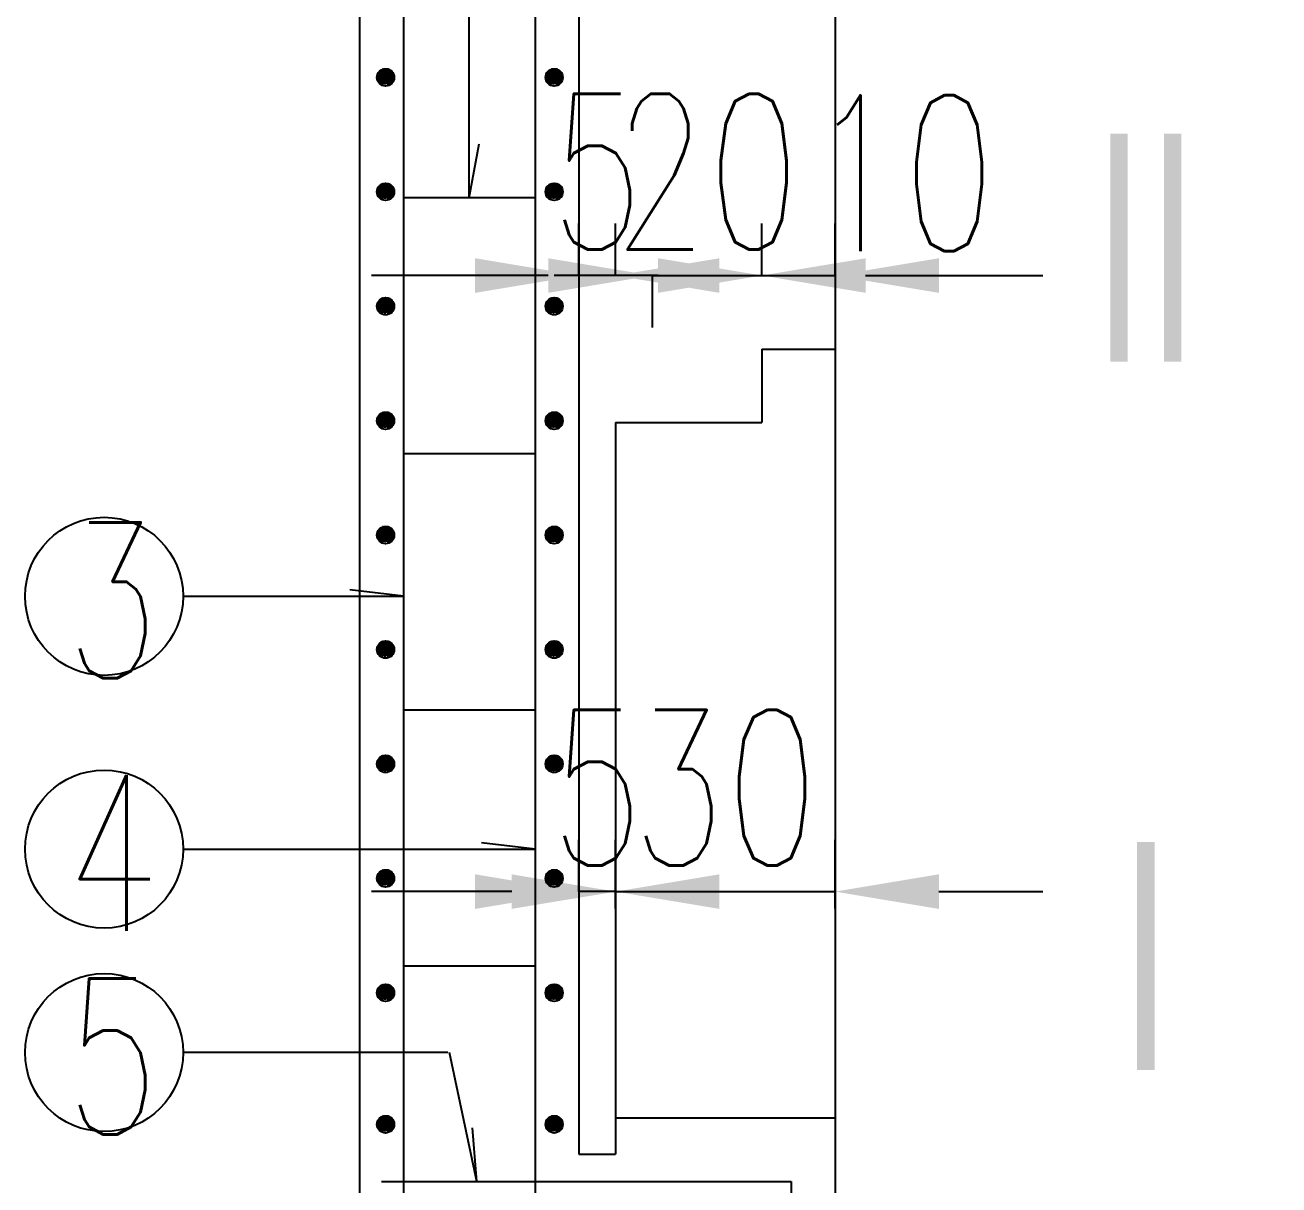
# Model space of a CAD drawing. Extents: x 5781 to 12795, y 1434 to 2653.
# Drawn here: x 8681.83 to 8705.99, y 2039.85 to 2062.18 of the extents above; entities that cross this region are included whole.
import ezdxf
from ezdxf.enums import TextEntityAlignment as Align

# ---------------------------------------------------------------- set-up
doc = ezdxf.new("R2010")
doc.units = 0
doc.header["$LTSCALE"] = 5
doc.header["$PDMODE"] = 32
doc.header["$PDSIZE"] = 0.3
doc.layers.get('0').update_dxf_attribs({"linetype": 'CONTINUOUS'})
doc.layers.get('Defpoints').update_dxf_attribs({"linetype": 'CONTINUOUS'})
for name, color, linetype in [('尺寸标注', 4, 'CONTINUOUS'), ('文字', 7, 'CONTINUOUS'), ('文字字符', 7, 'CONTINUOUS'), ('补充', 1, 'CONTINUOUS')]:
    doc.layers.add(name, color=color, linetype=linetype)
doc.styles.get("Standard").update_dxf_attribs({"font": 'simplex1.shx', "width": 0.7, "bigfont": 'hztxt.shx'})
doc.dimstyles.new('比例1：25', dxfattribs={"dimtxt": 3, "dimasz": 2, "dimexe": 1, "dimexo": 1, "dimgap": 0.5, "dimtad": 1, "dimlfac": 2.5, "dimzin": 13, "dimdsep": 46, "dimtxsty": 'Standard', "dimcen": -0.09, "dimclrd": 256, "dimclre": 256, "dimclrt": 7, "dimaunit": 1, "dimadec": 0, "dimazin": 0, "dimtfac": 0.0005, "dimtix": 1, "dimtmove": 2, "dimatfit": 3, "dimfxl": 0, "dimtolj": 1, "dimtzin": 13, "dimarcsym": 0})

# ---------------------------------------------------------------- blocks, each defined once
blk = doc.blocks.new('*D1138')
at = {"layer": 'Defpoints', "color": 0, "ltscale": 0.5}
for p in [(8692.501, 2045.494), (8692.501, 2045.494), (8693.205, 2045.494)]:
    blk.add_point(p, dxfattribs=at)
at = {"layer": '尺寸标注', "lineweight": -2, "ltscale": 0.5}
for p, q in [((8692.501, 2045.494), (8692.501, 2046.494)), ((8693.205, 2045.494), (8693.205, 2046.494)), ((8690.501, 2045.494), (8688.501, 2045.494)), ((8693.205, 2045.494), (8692.501, 2045.494)), ((8695.205, 2045.494), (8697.205, 2045.494))]:
    blk.add_line(p, q, dxfattribs=at)
at = {"layer": '尺寸标注', "ltscale": 0.5}
for points in [[(8690.501, 2045.827), (8690.501, 2045.161), (8692.501, 2045.494)], [(8695.205, 2045.827), (8695.205, 2045.161), (8693.205, 2045.494)]]:
    blk.add_solid(points, dxfattribs=at)
at = {"layer": '尺寸标注', "color": 7, "ltscale": 0.5, "insert": (8692.853, 2047.494), "char_height": 3, "attachment_point": 5}
blk.add_mtext('\\A1;5', dxfattribs=at)
blk = doc.blocks.new('*D1139')
at = {"layer": 'Defpoints', "color": 0, "ltscale": 0.5}
for p in [(8697.434, 2045.494), (8693.205, 2044.171), (8697.434, 2044.171)]:
    blk.add_point(p, dxfattribs=at)
at = {"layer": '尺寸标注', "lineweight": -2, "ltscale": 0.5}
for p, q in [((8693.205, 2045.171), (8693.205, 2046.494)), ((8697.434, 2045.171), (8697.434, 2046.494)), ((8691.205, 2045.494), (8689.205, 2045.494)), ((8693.205, 2045.494), (8697.434, 2045.494)), ((8699.434, 2045.494), (8701.434, 2045.494))]:
    blk.add_line(p, q, dxfattribs=at)
at = {"layer": '尺寸标注', "ltscale": 0.5}
for points in [[(8691.205, 2045.827), (8691.205, 2045.161), (8693.205, 2045.494)], [(8699.434, 2045.827), (8699.434, 2045.161), (8697.434, 2045.494)]]:
    blk.add_solid(points, dxfattribs=at)
at = {"layer": '尺寸标注', "color": 7, "ltscale": 0.5, "insert": (8695.32, 2047.494), "char_height": 3, "attachment_point": 5}
blk.add_mtext('\\A1;30', dxfattribs=at)
blk = doc.blocks.new('*D1142')
at = {"layer": 'Defpoints', "color": 0, "ltscale": 0.5}
for p in [(8696.024, 2057.358), (8697.434, 2057.358), (8697.434, 2057.358)]:
    blk.add_point(p, dxfattribs=at)
at = {"layer": '尺寸标注', "lineweight": -2, "ltscale": 0.5}
for p, q in [((8696.024, 2057.358), (8696.024, 2058.358)), ((8697.434, 2057.358), (8697.434, 2058.358)), ((8694.024, 2057.358), (8692.024, 2057.358)), ((8696.024, 2057.358), (8697.434, 2057.358)), ((8699.434, 2057.358), (8701.434, 2057.358))]:
    blk.add_line(p, q, dxfattribs=at)
at = {"layer": '尺寸标注', "ltscale": 0.5}
for points in [[(8694.024, 2057.691), (8694.024, 2057.025), (8696.024, 2057.358)], [(8699.434, 2057.691), (8699.434, 2057.025), (8697.434, 2057.358)]]:
    blk.add_solid(points, dxfattribs=at)
at = {"layer": '尺寸标注', "color": 7, "ltscale": 0.5, "insert": (8698.733, 2059.329), "char_height": 3, "attachment_point": 5}
blk.add_mtext('\\A1;10', dxfattribs=at)
blk = doc.blocks.new('*D1143')
at = {"layer": 'Defpoints', "color": 0, "ltscale": 0.5}
for p in [(8693.91, 2057.358), (8696.024, 2057.358), (8696.024, 2057.358)]:
    blk.add_point(p, dxfattribs=at)
at = {"layer": '尺寸标注', "lineweight": -2, "ltscale": 0.5}
for p, q in [((8696.024, 2057.358), (8696.024, 2058.358)), ((8691.91, 2057.358), (8689.91, 2057.358)), ((8693.91, 2057.358), (8693.91, 2056.358)), ((8693.91, 2057.358), (8696.024, 2057.358)), ((8698.024, 2057.358), (8700.024, 2057.358))]:
    blk.add_line(p, q, dxfattribs=at)
at = {"layer": '尺寸标注', "ltscale": 0.5}
for points in [[(8691.91, 2057.691), (8691.91, 2057.025), (8693.91, 2057.358)], [(8698.024, 2057.691), (8698.024, 2057.025), (8696.024, 2057.358)]]:
    blk.add_solid(points, dxfattribs=at)
at = {"layer": '尺寸标注', "color": 7, "ltscale": 0.5, "insert": (8694.967, 2059.358), "char_height": 3, "attachment_point": 5}
blk.add_mtext('\\A1;20', dxfattribs=at)
blk = doc.blocks.new('*D1124')
at = {"layer": 'Defpoints', "color": 0, "ltscale": 0.5}
for p in [(8692.501, 2057.358), (8692.501, 2057.358), (8693.205, 2057.358)]:
    blk.add_point(p, dxfattribs=at)
at = {"layer": '尺寸标注', "lineweight": -2, "ltscale": 0.5}
for p, q in [((8692.501, 2057.358), (8692.501, 2058.358)), ((8693.205, 2057.358), (8693.205, 2058.358)), ((8690.501, 2057.358), (8688.501, 2057.358)), ((8693.205, 2057.358), (8692.501, 2057.358)), ((8695.205, 2057.358), (8697.205, 2057.358))]:
    blk.add_line(p, q, dxfattribs=at)
at = {"layer": '尺寸标注', "ltscale": 0.5}
for points in [[(8690.501, 2057.691), (8690.501, 2057.025), (8692.501, 2057.358)], [(8695.205, 2057.691), (8695.205, 2057.025), (8693.205, 2057.358)]]:
    blk.add_solid(points, dxfattribs=at)
at = {"layer": '尺寸标注', "color": 7, "ltscale": 0.5, "insert": (8692.853, 2059.358), "char_height": 3, "attachment_point": 5}
blk.add_mtext('\\A1;5', dxfattribs=at)

msp = doc.modelspace()

# ---------------------------------------------------------------- hatches: boundary and pattern name
h = msp.add_hatch()
h.set_pattern_fill('EARTH', color=3, scale=0.112752, style=0)
h.set_pattern_definition([(180, (10196.23928, 2401.608104), (-0.02818791946, -0.02818791946), [0.0281879195, -0.0281879195]), (180, (10196.23928, 2401.597533), (-0.02818791946, -0.02818791946), [0.0281879195, -0.0281879195]), (180, (10196.23928, 2401.586963), (-0.02818791946, -0.02818791946), [0.0281879195, -0.0281879195]), (270, (10196.235756, 2401.58344), (0.02818791946, -0.02818791946), [0.0281879195, -0.0281879195]), (270, (10196.225185, 2401.58344), (0.02818791946, -0.02818791946), [0.0281879195, -0.0281879195]), (270, (10196.214615, 2401.58344), (0.02818791946, -0.02818791946), [0.0281879195, -0.0281879195])])
h.paths.add_polyline_path([(8688.6696, 2061.0439), (8688.7933, 2061.0439), (8688.7933, 2061.3394, 0.4474167), (8688.6078, 2061.1736, 0.2262272)])
h.paths.add_polyline_path([(8688.7933, 2061.0439), (8688.8797, 2061.0439, 0.2262272), (8688.9415, 2061.1736, 0.3817721), (8688.7933, 2061.3394)])
h = msp.add_hatch()
h.set_pattern_fill('BRICK', color=3, scale=0.451007, style=0)
h.set_pattern_definition([(180, (14700.51373, 3423.26346), (0, -0.1127516779), []), (270, (14700.51373, 3423.26346), (0.225503356, -1e-17), [0.112751678, -0.112751678]), (270, (14700.40097, 3423.26346), (0.225503356, -1e-17), [-0.112751678, 0.112751678])])
h.paths.add_polyline_path([(8688.9415, 2061.1736, 1.0000006), (8688.6078, 2061.1736, 1.0000006)])
h = msp.add_hatch()
h.set_pattern_fill('EARTH', color=3, scale=0.112752, style=0)
h.set_pattern_definition([(180, (10199.487777, 2401.608104), (-0.02818791946, -0.02818791946), [0.0281879195, -0.0281879195]), (180, (10199.487777, 2401.597533), (-0.02818791946, -0.02818791946), [0.0281879195, -0.0281879195]), (180, (10199.487777, 2401.586963), (-0.02818791946, -0.02818791946), [0.0281879195, -0.0281879195]), (270, (10199.484253, 2401.58344), (0.02818791946, -0.02818791946), [0.0281879195, -0.0281879195]), (270, (10199.473683, 2401.58344), (0.02818791946, -0.02818791946), [0.0281879195, -0.0281879195]), (270, (10199.463112, 2401.58344), (0.02818791946, -0.02818791946), [0.0281879195, -0.0281879195])])
h.paths.add_polyline_path([(8691.9181, 2061.0439), (8692.0418, 2061.0439), (8692.0418, 2061.3394, 0.4474167), (8691.8563, 2061.1736, 0.2262272)])
h.paths.add_polyline_path([(8692.0418, 2061.0439), (8692.1282, 2061.0439, 0.2262272), (8692.19, 2061.1736, 0.3817721), (8692.0418, 2061.3394)])
h = msp.add_hatch()
h.set_pattern_fill('BRICK', color=3, scale=0.451007, style=0)
h.set_pattern_definition([(180, (14703.76222, 3423.26346), (0, -0.1127516779), []), (270, (14703.76222, 3423.26346), (0.225503356, -1e-17), [0.112751678, -0.112751678]), (270, (14703.64947, 3423.26346), (0.225503356, -1e-17), [-0.112751678, 0.112751678])])
h.paths.add_polyline_path([(8692.19, 2061.1736, 1.0000006), (8691.8563, 2061.1736, 1.0000006)])
h = msp.add_hatch()
h.set_pattern_fill('EARTH', color=3, scale=0.112752, style=0)
h.set_pattern_definition([(180, (10196.23928, 2399.404513), (-0.02818791946, -0.02818791946), [0.0281879195, -0.0281879195]), (180, (10196.23928, 2399.393943), (-0.02818791946, -0.02818791946), [0.0281879195, -0.0281879195]), (180, (10196.23928, 2399.383372), (-0.02818791946, -0.02818791946), [0.0281879195, -0.0281879195]), (270, (10196.235756, 2399.37985), (0.02818791946, -0.02818791946), [0.0281879195, -0.0281879195]), (270, (10196.225185, 2399.37985), (0.02818791946, -0.02818791946), [0.0281879195, -0.0281879195]), (270, (10196.214615, 2399.37985), (0.02818791946, -0.02818791946), [0.0281879195, -0.0281879195])])
h.paths.add_polyline_path([(8688.6696, 2058.8403), (8688.7933, 2058.8403), (8688.7933, 2059.1358, 0.4474167), (8688.6078, 2058.97, 0.2262272)])
h.paths.add_polyline_path([(8688.7933, 2058.8403), (8688.8797, 2058.8403, 0.2262272), (8688.9415, 2058.97, 0.3817721), (8688.7933, 2059.1358)])
h = msp.add_hatch()
h.set_pattern_fill('BRICK', color=3, scale=0.451007, style=0)
h.set_pattern_definition([(180, (14700.51373, 3421.05987), (0, -0.1127516779), []), (270, (14700.51373, 3421.05987), (0.225503356, -1e-17), [0.112751678, -0.112751678]), (270, (14700.40097, 3421.05987), (0.225503356, -1e-17), [-0.112751678, 0.112751678])])
h.paths.add_polyline_path([(8688.9415, 2058.97, 1.0000006), (8688.6078, 2058.97, 1.0000006)])
h = msp.add_hatch()
h.set_pattern_fill('EARTH', color=3, scale=0.112752, style=0)
h.set_pattern_definition([(180, (10199.487777, 2399.404513), (-0.02818791946, -0.02818791946), [0.0281879195, -0.0281879195]), (180, (10199.487777, 2399.393943), (-0.02818791946, -0.02818791946), [0.0281879195, -0.0281879195]), (180, (10199.487777, 2399.383372), (-0.02818791946, -0.02818791946), [0.0281879195, -0.0281879195]), (270, (10199.484253, 2399.37985), (0.02818791946, -0.02818791946), [0.0281879195, -0.0281879195]), (270, (10199.473683, 2399.37985), (0.02818791946, -0.02818791946), [0.0281879195, -0.0281879195]), (270, (10199.463112, 2399.37985), (0.02818791946, -0.02818791946), [0.0281879195, -0.0281879195])])
h.paths.add_polyline_path([(8691.9181, 2058.8403), (8692.0418, 2058.8403), (8692.0418, 2059.1358, 0.4474167), (8691.8563, 2058.97, 0.2262272)])
h.paths.add_polyline_path([(8692.0418, 2058.8403), (8692.1282, 2058.8403, 0.2262272), (8692.19, 2058.97, 0.3817721), (8692.0418, 2059.1358)])
h = msp.add_hatch()
h.set_pattern_fill('BRICK', color=3, scale=0.451007, style=0)
h.set_pattern_definition([(180, (14703.76222, 3421.05987), (0, -0.1127516779), []), (270, (14703.76222, 3421.05987), (0.225503356, -1e-17), [0.112751678, -0.112751678]), (270, (14703.64947, 3421.05987), (0.225503356, -1e-17), [-0.112751678, 0.112751678])])
h.paths.add_polyline_path([(8692.19, 2058.97, 1.0000006), (8691.8563, 2058.97, 1.0000006)])
h = msp.add_hatch()
h.set_pattern_fill('EARTH', color=3, scale=0.112752, style=0)
h.set_pattern_definition([(180, (10196.23928, 2397.200922), (-0.02818791946, -0.02818791946), [0.0281879195, -0.0281879195]), (180, (10196.23928, 2397.190352), (-0.02818791946, -0.02818791946), [0.0281879195, -0.0281879195]), (180, (10196.23928, 2397.179782), (-0.02818791946, -0.02818791946), [0.0281879195, -0.0281879195]), (270, (10196.235756, 2397.176258), (0.02818791946, -0.02818791946), [0.0281879195, -0.0281879195]), (270, (10196.225185, 2397.176258), (0.02818791946, -0.02818791946), [0.0281879195, -0.0281879195]), (270, (10196.214615, 2397.176258), (0.02818791946, -0.02818791946), [0.0281879195, -0.0281879195])])
h.paths.add_polyline_path([(8688.6696, 2056.6367), (8688.7933, 2056.6367), (8688.7933, 2056.9322, 0.4474167), (8688.6078, 2056.7664, 0.2262272)])
h.paths.add_polyline_path([(8688.7933, 2056.6367), (8688.8797, 2056.6367, 0.2262272), (8688.9415, 2056.7664, 0.3817721), (8688.7933, 2056.9322)])
h = msp.add_hatch()
h.set_pattern_fill('BRICK', color=3, scale=0.451007, style=0)
h.set_pattern_definition([(180, (14700.51373, 3418.85628), (0, -0.1127516779), []), (270, (14700.51373, 3418.85628), (0.225503356, -1e-17), [0.112751678, -0.112751678]), (270, (14700.40097, 3418.85628), (0.225503356, -1e-17), [-0.112751678, 0.112751678])])
h.paths.add_polyline_path([(8688.9415, 2056.7664, 1.0000006), (8688.6078, 2056.7664, 1.0000006)])
h = msp.add_hatch()
h.set_pattern_fill('EARTH', color=3, scale=0.112752, style=0)
h.set_pattern_definition([(180, (10199.487777, 2397.200922), (-0.02818791946, -0.02818791946), [0.0281879195, -0.0281879195]), (180, (10199.487777, 2397.190352), (-0.02818791946, -0.02818791946), [0.0281879195, -0.0281879195]), (180, (10199.487777, 2397.179782), (-0.02818791946, -0.02818791946), [0.0281879195, -0.0281879195]), (270, (10199.484253, 2397.176258), (0.02818791946, -0.02818791946), [0.0281879195, -0.0281879195]), (270, (10199.473683, 2397.176258), (0.02818791946, -0.02818791946), [0.0281879195, -0.0281879195]), (270, (10199.463112, 2397.176258), (0.02818791946, -0.02818791946), [0.0281879195, -0.0281879195])])
h.paths.add_polyline_path([(8691.9181, 2056.6367), (8692.0418, 2056.6367), (8692.0418, 2056.9322, 0.4474167), (8691.8563, 2056.7664, 0.2262272)])
h.paths.add_polyline_path([(8692.0418, 2056.6367), (8692.1282, 2056.6367, 0.2262272), (8692.19, 2056.7664, 0.3817721), (8692.0418, 2056.9322)])
h = msp.add_hatch()
h.set_pattern_fill('BRICK', color=3, scale=0.451007, style=0)
h.set_pattern_definition([(180, (14703.76222, 3418.85628), (0, -0.1127516779), []), (270, (14703.76222, 3418.85628), (0.225503356, -1e-17), [0.112751678, -0.112751678]), (270, (14703.64947, 3418.85628), (0.225503356, -1e-17), [-0.112751678, 0.112751678])])
h.paths.add_polyline_path([(8692.19, 2056.7664, 1.0000006), (8691.8563, 2056.7664, 1.0000006)])
h = msp.add_hatch()
h.set_pattern_fill('EARTH', color=3, scale=0.112752, style=0)
h.set_pattern_definition([(180, (10196.23928, 2394.997332), (-0.02818791946, -0.02818791946), [0.0281879195, -0.0281879195]), (180, (10196.23928, 2394.98676), (-0.02818791946, -0.02818791946), [0.0281879195, -0.0281879195]), (180, (10196.23928, 2394.97619), (-0.02818791946, -0.02818791946), [0.0281879195, -0.0281879195]), (270, (10196.235756, 2394.972667), (0.02818791946, -0.02818791946), [0.0281879195, -0.0281879195]), (270, (10196.225185, 2394.972667), (0.02818791946, -0.02818791946), [0.0281879195, -0.0281879195]), (270, (10196.214615, 2394.972667), (0.02818791946, -0.02818791946), [0.0281879195, -0.0281879195])])
h.paths.add_polyline_path([(8688.6696, 2054.4331), (8688.7933, 2054.4331), (8688.7933, 2054.7286, 0.4474167), (8688.6078, 2054.5628, 0.2262272)])
h.paths.add_polyline_path([(8688.7933, 2054.4331), (8688.8797, 2054.4331, 0.2262272), (8688.9415, 2054.5628, 0.3817721), (8688.7933, 2054.7286)])
h = msp.add_hatch()
h.set_pattern_fill('BRICK', color=3, scale=0.451007, style=0)
h.set_pattern_definition([(180, (14700.51373, 3416.65269), (0, -0.1127516779), []), (270, (14700.51373, 3416.65269), (0.225503356, -1e-17), [0.112751678, -0.112751678]), (270, (14700.40097, 3416.65269), (0.225503356, -1e-17), [-0.112751678, 0.112751678])])
h.paths.add_polyline_path([(8688.9415, 2054.5628, 1.0000006), (8688.6078, 2054.5628, 1.0000006)])
h = msp.add_hatch()
h.set_pattern_fill('EARTH', color=3, scale=0.112752, style=0)
h.set_pattern_definition([(180, (10199.487777, 2394.997332), (-0.02818791946, -0.02818791946), [0.0281879195, -0.0281879195]), (180, (10199.487777, 2394.98676), (-0.02818791946, -0.02818791946), [0.0281879195, -0.0281879195]), (180, (10199.487777, 2394.97619), (-0.02818791946, -0.02818791946), [0.0281879195, -0.0281879195]), (270, (10199.484253, 2394.972667), (0.02818791946, -0.02818791946), [0.0281879195, -0.0281879195]), (270, (10199.473683, 2394.972667), (0.02818791946, -0.02818791946), [0.0281879195, -0.0281879195]), (270, (10199.463112, 2394.972667), (0.02818791946, -0.02818791946), [0.0281879195, -0.0281879195])])
h.paths.add_polyline_path([(8691.9181, 2054.4331), (8692.0418, 2054.4331), (8692.0418, 2054.7286, 0.4474167), (8691.8563, 2054.5628, 0.2262272)])
h.paths.add_polyline_path([(8692.0418, 2054.4331), (8692.1282, 2054.4331, 0.2262272), (8692.19, 2054.5628, 0.3817721), (8692.0418, 2054.7286)])
h = msp.add_hatch()
h.set_pattern_fill('BRICK', color=3, scale=0.451007, style=0)
h.set_pattern_definition([(180, (14703.76222, 3416.65269), (0, -0.1127516779), []), (270, (14703.76222, 3416.65269), (0.225503356, -1e-17), [0.112751678, -0.112751678]), (270, (14703.64947, 3416.65269), (0.225503356, -1e-17), [-0.112751678, 0.112751678])])
h.paths.add_polyline_path([(8692.19, 2054.5628, 1.0000006), (8691.8563, 2054.5628, 1.0000006)])
h = msp.add_hatch()
h.set_pattern_fill('EARTH', color=3, scale=0.112752, style=0)
h.set_pattern_definition([(180, (10196.23928, 2392.79374), (-0.02818791946, -0.02818791946), [0.0281879195, -0.0281879195]), (180, (10196.23928, 2392.78317), (-0.02818791946, -0.02818791946), [0.0281879195, -0.0281879195]), (180, (10196.23928, 2392.7726), (-0.02818791946, -0.02818791946), [0.0281879195, -0.0281879195]), (270, (10196.235756, 2392.769077), (0.02818791946, -0.02818791946), [0.0281879195, -0.0281879195]), (270, (10196.225185, 2392.769077), (0.02818791946, -0.02818791946), [0.0281879195, -0.0281879195]), (270, (10196.214615, 2392.769077), (0.02818791946, -0.02818791946), [0.0281879195, -0.0281879195])])
h.paths.add_polyline_path([(8688.6696, 2052.2296), (8688.7933, 2052.2296), (8688.7933, 2052.525, 0.4474167), (8688.6078, 2052.3592, 0.2262272)])
h.paths.add_polyline_path([(8688.7933, 2052.2296), (8688.8797, 2052.2296, 0.2262272), (8688.9415, 2052.3592, 0.3817721), (8688.7933, 2052.525)])
h = msp.add_hatch()
h.set_pattern_fill('BRICK', color=3, scale=0.451007, style=0)
h.set_pattern_definition([(180, (14700.51373, 3414.4491), (0, -0.1127516779), []), (270, (14700.51373, 3414.4491), (0.225503356, -1e-17), [0.112751678, -0.112751678]), (270, (14700.40097, 3414.4491), (0.225503356, -1e-17), [-0.112751678, 0.112751678])])
h.paths.add_polyline_path([(8688.9415, 2052.3592, 1.0000006), (8688.6078, 2052.3592, 1.0000006)])
h = msp.add_hatch()
h.set_pattern_fill('EARTH', color=3, scale=0.112752, style=0)
h.set_pattern_definition([(180, (10199.487777, 2392.79374), (-0.02818791946, -0.02818791946), [0.0281879195, -0.0281879195]), (180, (10199.487777, 2392.78317), (-0.02818791946, -0.02818791946), [0.0281879195, -0.0281879195]), (180, (10199.487777, 2392.7726), (-0.02818791946, -0.02818791946), [0.0281879195, -0.0281879195]), (270, (10199.484253, 2392.769077), (0.02818791946, -0.02818791946), [0.0281879195, -0.0281879195]), (270, (10199.473683, 2392.769077), (0.02818791946, -0.02818791946), [0.0281879195, -0.0281879195]), (270, (10199.463112, 2392.769077), (0.02818791946, -0.02818791946), [0.0281879195, -0.0281879195])])
h.paths.add_polyline_path([(8691.9181, 2052.2296), (8692.0418, 2052.2296), (8692.0418, 2052.525, 0.4474167), (8691.8563, 2052.3592, 0.2262272)])
h.paths.add_polyline_path([(8692.0418, 2052.2296), (8692.1282, 2052.2296, 0.2262272), (8692.19, 2052.3592, 0.3817721), (8692.0418, 2052.525)])
h = msp.add_hatch()
h.set_pattern_fill('BRICK', color=3, scale=0.451007, style=0)
h.set_pattern_definition([(180, (14703.76222, 3414.4491), (0, -0.1127516779), []), (270, (14703.76222, 3414.4491), (0.225503356, -1e-17), [0.112751678, -0.112751678]), (270, (14703.64947, 3414.4491), (0.225503356, -1e-17), [-0.112751678, 0.112751678])])
h.paths.add_polyline_path([(8692.19, 2052.3592, 1.0000006), (8691.8563, 2052.3592, 1.0000006)])
h = msp.add_hatch()
h.set_pattern_fill('EARTH', color=3, scale=0.112752, style=0)
h.set_pattern_definition([(180, (10196.23928, 2390.59015), (-0.02818791946, -0.02818791946), [0.0281879195, -0.0281879195]), (180, (10196.23928, 2390.57958), (-0.02818791946, -0.02818791946), [0.0281879195, -0.0281879195]), (180, (10196.23928, 2390.56901), (-0.02818791946, -0.02818791946), [0.0281879195, -0.0281879195]), (270, (10196.235756, 2390.565486), (0.02818791946, -0.02818791946), [0.0281879195, -0.0281879195]), (270, (10196.225185, 2390.565486), (0.02818791946, -0.02818791946), [0.0281879195, -0.0281879195]), (270, (10196.214615, 2390.565486), (0.02818791946, -0.02818791946), [0.0281879195, -0.0281879195])])
h.paths.add_polyline_path([(8688.6696, 2050.026), (8688.7933, 2050.026), (8688.7933, 2050.3215, 0.4474167), (8688.6078, 2050.1556, 0.2262272)])
h.paths.add_polyline_path([(8688.7933, 2050.026), (8688.8797, 2050.026, 0.2262272), (8688.9415, 2050.1556, 0.3817721), (8688.7933, 2050.3215)])
h = msp.add_hatch()
h.set_pattern_fill('BRICK', color=3, scale=0.451007, style=0)
h.set_pattern_definition([(180, (14700.51373, 3412.24551), (0, -0.1127516779), []), (270, (14700.51373, 3412.2455), (0.225503356, -1e-17), [0.112751678, -0.112751678]), (270, (14700.40097, 3412.2455), (0.225503356, -1e-17), [-0.112751678, 0.112751678])])
h.paths.add_polyline_path([(8688.9415, 2050.1556, 1.0000006), (8688.6078, 2050.1556, 1.0000006)])
h = msp.add_hatch()
h.set_pattern_fill('EARTH', color=3, scale=0.112752, style=0)
h.set_pattern_definition([(180, (10199.487777, 2390.59015), (-0.02818791946, -0.02818791946), [0.0281879195, -0.0281879195]), (180, (10199.487777, 2390.57958), (-0.02818791946, -0.02818791946), [0.0281879195, -0.0281879195]), (180, (10199.487777, 2390.56901), (-0.02818791946, -0.02818791946), [0.0281879195, -0.0281879195]), (270, (10199.484253, 2390.565486), (0.02818791946, -0.02818791946), [0.0281879195, -0.0281879195]), (270, (10199.473683, 2390.565486), (0.02818791946, -0.02818791946), [0.0281879195, -0.0281879195]), (270, (10199.463112, 2390.565486), (0.02818791946, -0.02818791946), [0.0281879195, -0.0281879195])])
h.paths.add_polyline_path([(8691.9181, 2050.026), (8692.0418, 2050.026), (8692.0418, 2050.3215, 0.4474167), (8691.8563, 2050.1556, 0.2262272)])
h.paths.add_polyline_path([(8692.0418, 2050.026), (8692.1282, 2050.026, 0.2262272), (8692.19, 2050.1556, 0.3817721), (8692.0418, 2050.3215)])
h = msp.add_hatch()
h.set_pattern_fill('BRICK', color=3, scale=0.451007, style=0)
h.set_pattern_definition([(180, (14703.76222, 3412.24551), (0, -0.1127516779), []), (270, (14703.76222, 3412.2455), (0.225503356, -1e-17), [0.112751678, -0.112751678]), (270, (14703.64947, 3412.2455), (0.225503356, -1e-17), [-0.112751678, 0.112751678])])
h.paths.add_polyline_path([(8692.19, 2050.1556, 1.0000006), (8691.8563, 2050.1556, 1.0000006)])
h = msp.add_hatch()
h.set_pattern_fill('EARTH', color=3, scale=0.112752, style=0)
h.set_pattern_definition([(180, (10196.23928, 2388.38656), (-0.02818791946, -0.02818791946), [0.0281879195, -0.0281879195]), (180, (10196.23928, 2388.37599), (-0.02818791946, -0.02818791946), [0.0281879195, -0.0281879195]), (180, (10196.23928, 2388.36542), (-0.02818791946, -0.02818791946), [0.0281879195, -0.0281879195]), (270, (10196.235756, 2388.361896), (0.02818791946, -0.02818791946), [0.0281879195, -0.0281879195]), (270, (10196.225185, 2388.361896), (0.02818791946, -0.02818791946), [0.0281879195, -0.0281879195]), (270, (10196.214615, 2388.361896), (0.02818791946, -0.02818791946), [0.0281879195, -0.0281879195])])
h.paths.add_polyline_path([(8688.6696, 2047.8224), (8688.7933, 2047.8224), (8688.7933, 2048.1179, 0.4474167), (8688.6078, 2047.952, 0.2262272)])
h.paths.add_polyline_path([(8688.7933, 2047.8224), (8688.8797, 2047.8224, 0.2262272), (8688.9415, 2047.952, 0.3817721), (8688.7933, 2048.1179)])
h = msp.add_hatch()
h.set_pattern_fill('BRICK', color=3, scale=0.451007, style=0)
h.set_pattern_definition([(180, (14700.51373, 3410.04192), (0, -0.1127516779), []), (270, (14700.51373, 3410.04192), (0.225503356, -1e-17), [0.112751678, -0.112751678]), (270, (14700.40097, 3410.04192), (0.225503356, -1e-17), [-0.112751678, 0.112751678])])
h.paths.add_polyline_path([(8688.9415, 2047.952, 1.0000006), (8688.6078, 2047.952, 1.0000006)])
h = msp.add_hatch()
h.set_pattern_fill('EARTH', color=3, scale=0.112752, style=0)
h.set_pattern_definition([(180, (10199.487777, 2388.38656), (-0.02818791946, -0.02818791946), [0.0281879195, -0.0281879195]), (180, (10199.487777, 2388.37599), (-0.02818791946, -0.02818791946), [0.0281879195, -0.0281879195]), (180, (10199.487777, 2388.36542), (-0.02818791946, -0.02818791946), [0.0281879195, -0.0281879195]), (270, (10199.484253, 2388.361896), (0.02818791946, -0.02818791946), [0.0281879195, -0.0281879195]), (270, (10199.473683, 2388.361896), (0.02818791946, -0.02818791946), [0.0281879195, -0.0281879195]), (270, (10199.463112, 2388.361896), (0.02818791946, -0.02818791946), [0.0281879195, -0.0281879195])])
h.paths.add_polyline_path([(8691.9181, 2047.8224), (8692.0418, 2047.8224), (8692.0418, 2048.1179, 0.4474167), (8691.8563, 2047.952, 0.2262272)])
h.paths.add_polyline_path([(8692.0418, 2047.8224), (8692.1282, 2047.8224, 0.2262272), (8692.19, 2047.952, 0.3817721), (8692.0418, 2048.1179)])
h = msp.add_hatch()
h.set_pattern_fill('BRICK', color=3, scale=0.451007, style=0)
h.set_pattern_definition([(180, (14703.76222, 3410.04192), (0, -0.1127516779), []), (270, (14703.76222, 3410.04192), (0.225503356, -1e-17), [0.112751678, -0.112751678]), (270, (14703.64947, 3410.04192), (0.225503356, -1e-17), [-0.112751678, 0.112751678])])
h.paths.add_polyline_path([(8692.19, 2047.952, 1.0000006), (8691.8563, 2047.952, 1.0000006)])
h = msp.add_hatch()
h.set_pattern_fill('EARTH', color=3, scale=0.112752, style=0)
h.set_pattern_definition([(180, (10196.23928, 2386.18297), (-0.02818791946, -0.02818791946), [0.0281879195, -0.0281879195]), (180, (10196.23928, 2386.1724), (-0.02818791946, -0.02818791946), [0.0281879195, -0.0281879195]), (180, (10196.23928, 2386.161828), (-0.02818791946, -0.02818791946), [0.0281879195, -0.0281879195]), (270, (10196.235756, 2386.158305), (0.02818791946, -0.02818791946), [0.0281879195, -0.0281879195]), (270, (10196.225185, 2386.158305), (0.02818791946, -0.02818791946), [0.0281879195, -0.0281879195]), (270, (10196.214615, 2386.158305), (0.02818791946, -0.02818791946), [0.0281879195, -0.0281879195])])
h.paths.add_polyline_path([(8688.6696, 2045.6188), (8688.7933, 2045.6188), (8688.7933, 2045.9143, 0.4474167), (8688.6078, 2045.7484, 0.2262272)])
h.paths.add_polyline_path([(8688.7933, 2045.6188), (8688.8797, 2045.6188, 0.2262272), (8688.9415, 2045.7484, 0.3817721), (8688.7933, 2045.9143)])
h = msp.add_hatch()
h.set_pattern_fill('BRICK', color=3, scale=0.451007, style=0)
h.set_pattern_definition([(180, (14700.51373, 3407.83833), (0, -0.1127516779), []), (270, (14700.51373, 3407.83833), (0.225503356, -1e-17), [0.112751678, -0.112751678]), (270, (14700.40097, 3407.83833), (0.225503356, -1e-17), [-0.112751678, 0.112751678])])
h.paths.add_polyline_path([(8688.9415, 2045.7484, 1.0000006), (8688.6078, 2045.7484, 1.0000006)])
h = msp.add_hatch()
h.set_pattern_fill('EARTH', color=3, scale=0.112752, style=0)
h.set_pattern_definition([(180, (10199.487777, 2386.18297), (-0.02818791946, -0.02818791946), [0.0281879195, -0.0281879195]), (180, (10199.487777, 2386.1724), (-0.02818791946, -0.02818791946), [0.0281879195, -0.0281879195]), (180, (10199.487777, 2386.161828), (-0.02818791946, -0.02818791946), [0.0281879195, -0.0281879195]), (270, (10199.484253, 2386.158305), (0.02818791946, -0.02818791946), [0.0281879195, -0.0281879195]), (270, (10199.473683, 2386.158305), (0.02818791946, -0.02818791946), [0.0281879195, -0.0281879195]), (270, (10199.463112, 2386.158305), (0.02818791946, -0.02818791946), [0.0281879195, -0.0281879195])])
h.paths.add_polyline_path([(8691.9181, 2045.6188), (8692.0418, 2045.6188), (8692.0418, 2045.9143, 0.4474167), (8691.8563, 2045.7484, 0.2262272)])
h.paths.add_polyline_path([(8692.0418, 2045.6188), (8692.1282, 2045.6188, 0.2262272), (8692.19, 2045.7484, 0.3817721), (8692.0418, 2045.9143)])
h = msp.add_hatch()
h.set_pattern_fill('BRICK', color=3, scale=0.451007, style=0)
h.set_pattern_definition([(180, (14703.76222, 3407.83833), (0, -0.1127516779), []), (270, (14703.76222, 3407.83833), (0.225503356, -1e-17), [0.112751678, -0.112751678]), (270, (14703.64947, 3407.83833), (0.225503356, -1e-17), [-0.112751678, 0.112751678])])
h.paths.add_polyline_path([(8692.19, 2045.7484, 1.0000006), (8691.8563, 2045.7484, 1.0000006)])
h = msp.add_hatch()
h.set_pattern_fill('EARTH', color=3, scale=0.112752, style=0)
h.set_pattern_definition([(180, (10196.23928, 2383.97938), (-0.02818791946, -0.02818791946), [0.0281879195, -0.0281879195]), (180, (10196.23928, 2383.968808), (-0.02818791946, -0.02818791946), [0.0281879195, -0.0281879195]), (180, (10196.23928, 2383.958238), (-0.02818791946, -0.02818791946), [0.0281879195, -0.0281879195]), (270, (10196.235756, 2383.954714), (0.02818791946, -0.02818791946), [0.0281879195, -0.0281879195]), (270, (10196.225185, 2383.954714), (0.02818791946, -0.02818791946), [0.0281879195, -0.0281879195]), (270, (10196.214615, 2383.954714), (0.02818791946, -0.02818791946), [0.0281879195, -0.0281879195])])
h.paths.add_polyline_path([(8688.6696, 2043.4152), (8688.7933, 2043.4152), (8688.7933, 2043.7107, 0.4474167), (8688.6078, 2043.5449, 0.2262272)])
h.paths.add_polyline_path([(8688.7933, 2043.4152), (8688.8797, 2043.4152, 0.2262272), (8688.9415, 2043.5449, 0.3817721), (8688.7933, 2043.7107)])
h = msp.add_hatch()
h.set_pattern_fill('BRICK', color=3, scale=0.451007, style=0)
h.set_pattern_definition([(180, (14700.51373, 3405.63473), (0, -0.1127516779), []), (270, (14700.51373, 3405.63473), (0.225503356, -1e-17), [0.112751678, -0.112751678]), (270, (14700.40097, 3405.63473), (0.225503356, -1e-17), [-0.112751678, 0.112751678])])
h.paths.add_polyline_path([(8688.9415, 2043.5449, 1.0000006), (8688.6078, 2043.5449, 1.0000006)])
h = msp.add_hatch()
h.set_pattern_fill('EARTH', color=3, scale=0.112752, style=0)
h.set_pattern_definition([(180, (10199.487777, 2383.97938), (-0.02818791946, -0.02818791946), [0.0281879195, -0.0281879195]), (180, (10199.487777, 2383.968808), (-0.02818791946, -0.02818791946), [0.0281879195, -0.0281879195]), (180, (10199.487777, 2383.958238), (-0.02818791946, -0.02818791946), [0.0281879195, -0.0281879195]), (270, (10199.484253, 2383.954714), (0.02818791946, -0.02818791946), [0.0281879195, -0.0281879195]), (270, (10199.473683, 2383.954714), (0.02818791946, -0.02818791946), [0.0281879195, -0.0281879195]), (270, (10199.463112, 2383.954714), (0.02818791946, -0.02818791946), [0.0281879195, -0.0281879195])])
h.paths.add_polyline_path([(8691.9181, 2043.4152), (8692.0418, 2043.4152), (8692.0418, 2043.7107, 0.4474167), (8691.8563, 2043.5449, 0.2262272)])
h.paths.add_polyline_path([(8692.0418, 2043.4152), (8692.1282, 2043.4152, 0.2262272), (8692.19, 2043.5449, 0.3817721), (8692.0418, 2043.7107)])
h = msp.add_hatch()
h.set_pattern_fill('BRICK', color=3, scale=0.451007, style=0)
h.set_pattern_definition([(180, (14703.76222, 3405.63473), (0, -0.1127516779), []), (270, (14703.76222, 3405.63473), (0.225503356, -1e-17), [0.112751678, -0.112751678]), (270, (14703.64947, 3405.63473), (0.225503356, -1e-17), [-0.112751678, 0.112751678])])
h.paths.add_polyline_path([(8692.19, 2043.5449, 1.0000006), (8691.8563, 2043.5449, 1.0000006)])
h = msp.add_hatch()
h.set_pattern_fill('EARTH', color=3, scale=0.112752, style=0)
h.set_pattern_definition([(180, (10196.23928, 2381.446797), (-0.02818791946, -0.02818791946), [0.0281879195, -0.0281879195]), (180, (10196.23928, 2381.436226), (-0.02818791946, -0.02818791946), [0.0281879195, -0.0281879195]), (180, (10196.23928, 2381.425656), (-0.02818791946, -0.02818791946), [0.0281879195, -0.0281879195]), (270, (10196.235756, 2381.422132), (0.02818791946, -0.02818791946), [0.0281879195, -0.0281879195]), (270, (10196.225185, 2381.422132), (0.02818791946, -0.02818791946), [0.0281879195, -0.0281879195]), (270, (10196.214615, 2381.422132), (0.02818791946, -0.02818791946), [0.0281879195, -0.0281879195])])
h.paths.add_polyline_path([(8688.6696, 2040.8826), (8688.7933, 2040.8826), (8688.7933, 2041.1781, 0.4474167), (8688.6078, 2041.0123, 0.2262272)])
h.paths.add_polyline_path([(8688.7933, 2040.8826), (8688.8797, 2040.8826, 0.2262272), (8688.9415, 2041.0123, 0.3817721), (8688.7933, 2041.1781)])
h = msp.add_hatch()
h.set_pattern_fill('BRICK', color=3, scale=0.451007, style=0)
h.set_pattern_definition([(180, (14700.51373, 3403.10215), (0, -0.1127516779), []), (270, (14700.51373, 3403.10215), (0.225503356, -1e-17), [0.112751678, -0.112751678]), (270, (14700.40097, 3403.10215), (0.225503356, -1e-17), [-0.112751678, 0.112751678])])
h.paths.add_polyline_path([(8688.9415, 2041.0123, 1.0000006), (8688.6078, 2041.0123, 1.0000006)])
h = msp.add_hatch()
h.set_pattern_fill('EARTH', color=3, scale=0.112752, style=0)
h.set_pattern_definition([(180, (10199.487777, 2381.446797), (-0.02818791946, -0.02818791946), [0.0281879195, -0.0281879195]), (180, (10199.487777, 2381.436226), (-0.02818791946, -0.02818791946), [0.0281879195, -0.0281879195]), (180, (10199.487777, 2381.425656), (-0.02818791946, -0.02818791946), [0.0281879195, -0.0281879195]), (270, (10199.484253, 2381.422132), (0.02818791946, -0.02818791946), [0.0281879195, -0.0281879195]), (270, (10199.473683, 2381.422132), (0.02818791946, -0.02818791946), [0.0281879195, -0.0281879195]), (270, (10199.463112, 2381.422132), (0.02818791946, -0.02818791946), [0.0281879195, -0.0281879195])])
h.paths.add_polyline_path([(8691.9181, 2040.8826), (8692.0418, 2040.8826), (8692.0418, 2041.1781, 0.4474167), (8691.8563, 2041.0123, 0.2262272)])
h.paths.add_polyline_path([(8692.0418, 2040.8826), (8692.1282, 2040.8826, 0.2262272), (8692.19, 2041.0123, 0.3817721), (8692.0418, 2041.1781)])
h = msp.add_hatch()
h.set_pattern_fill('BRICK', color=3, scale=0.451007, style=0)
h.set_pattern_definition([(180, (14703.76222, 3403.10215), (0, -0.1127516779), []), (270, (14703.76222, 3403.10215), (0.225503356, -1e-17), [0.112751678, -0.112751678]), (270, (14703.64947, 3403.10215), (0.225503356, -1e-17), [-0.112751678, 0.112751678])])
h.paths.add_polyline_path([(8692.19, 2041.0123, 1.0000006), (8691.8563, 2041.0123, 1.0000006)])

# ---------------------------------------------------------------- linework, layer by layer
at = {"color": 3}
for p, q in [((8690.3866, 2058.8568), (8690.3866, 2074.7832)), ((8690.3866, 2058.8568), (8690.5765, 2059.8966)), ((8689.1182, 2051.1806), (8688.0872, 2051.3043)), ((8684.8744, 2051.1806), (8689.1182, 2051.1806)), ((8684.8744, 2046.3125), (8691.6551, 2046.3125)), ((8691.6551, 2046.3125), (8690.6241, 2046.4362)), ((8689.9723, 2042.3949), (8684.8615, 2042.3949)), ((8690.5331, 2039.9126), (8690.0058, 2042.3949)), ((8690.5331, 2039.9126), (8690.4496, 2040.9477))]:
    msp.add_line(p, q, dxfattribs=at)
for centre, radius in [((8688.7747, 2061.1736), 0.1669), ((8692.0232, 2061.1736), 0.1669), ((8688.7747, 2058.97), 0.1669), ((8692.0232, 2058.97), 0.1669), ((8688.7747, 2056.7664), 0.1669), ((8692.0232, 2056.7664), 0.1669), ((8688.7747, 2054.5628), 0.1669), ((8692.0232, 2054.5628), 0.1669), ((8683.3523, 2051.1806), 1.5221), ((8688.7747, 2052.3592), 0.1669), ((8692.0232, 2052.3592), 0.1669), ((8688.7747, 2050.1556), 0.1669), ((8692.0232, 2050.1556), 0.1669), ((8688.7747, 2047.952), 0.1669), ((8692.0232, 2047.952), 0.1669), ((8683.3523, 2046.3125), 1.5221), ((8688.7747, 2045.7484), 0.1669), ((8692.0232, 2045.7484), 0.1669), ((8683.3523, 2042.3949), 1.5221), ((8688.7747, 2043.5449), 0.1669), ((8692.0232, 2043.5449), 0.1669), ((8688.7747, 2041.0123), 0.1669), ((8692.0232, 2041.0123), 0.1669)]:
    msp.add_circle(centre, radius, dxfattribs=at)
at = {"layer": '尺寸标注', "color": 0}
for p, q in [((8688.2725, 2071.4427), (8688.2725, 1995.4339)), ((8692.5007, 2071.4427), (8692.5007, 2040.4359)), ((8697.4336, 2071.4427), (8697.4336, 1999.6621)), ((8696.0242, 2055.9393), (8696.0242, 2054.5299)), ((8696.0242, 2055.9393), (8697.4336, 2055.9393)), ((8693.2054, 2054.5299), (8693.2054, 2040.4359)), ((8693.2054, 2054.5299), (8696.0242, 2054.5299)), ((8693.2054, 2041.1406), (8697.4336, 2041.1406)), ((8692.5007, 2040.4359), (8693.2054, 2040.4359))]:
    msp.add_line(p, q, dxfattribs=at)
at = {"layer": '文字'}
for points in [[(8705.6354, 2056.5896, 0, 0.7, 0), (8705.6354, 2058.5896, 0, 0, 0), (8705.6354, 2061.0896, 0, 0, 0), (8700.8386, 2061.0896, 0, 0, 0)], [(8705.6354, 2042.9462, 0, 0.7, 0), (8705.6354, 2044.9462, 0, 0, 0), (8705.6354, 2047.4462, 0, 0, 0), (8700.8386, 2047.4462, 0, 0, 0)]]:
    msp.add_lwpolyline(points, format="xyseb", dxfattribs=at)
at = {"layer": '补充', "color": 1}
for p, q in [((8689.1182, 2070.738), (8689.1182, 1996.2796)), ((8691.6551, 2070.738), (8691.6551, 1996.2796)), ((8691.6551, 2058.8568), (8689.1182, 2058.8568)), ((8691.6551, 2053.9239), (8689.1182, 2053.9239)), ((8691.6551, 2048.991), (8689.1182, 2048.991)), ((8691.6551, 2044.0581), (8689.1182, 2044.0581)), ((8688.6954, 2039.9126), (8696.588, 2039.9126)), ((8696.588, 2039.9126), (8696.588, 1996.2796))]:
    msp.add_line(p, q, dxfattribs=at)

# ---------------------------------------------------------------- texts
at = {"layer": '文字', "color": 7, "width": 0.7}
for s, p in [('Ⅱ', (8703.4205, 2057.7189)), ('Ⅰ', (8703.4205, 2044.0755))]:
    msp.add_text(s, height=5, dxfattribs=at).set_placement(p, align=Align.MIDDLE_CENTER)
at = {"layer": '文字字符', "color": 7, "width": 0.7}
for s, p in [('3', (8682.6144, 2049.6044)), ('4', (8682.6144, 2044.7363)), ('5', (8682.6144, 2040.8187))]:
    msp.add_text(s, height=3, dxfattribs=at).set_placement(p)

# ---------------------------------------------------------------- dimensions: what is measured, and where the dimension line sits
at = {"layer": '尺寸标注', "ltscale": 0.5}
for p1, p2, distance, text, picture, middle in [((8693.2054, 2057.3579), (8692.5007, 2057.3579), 0, '5', '*D1124', (8692.8531, 2059.3579)), ((8693.9101, 2057.3579), (8696.0242, 2057.3579), 0, '20', '*D1143', (8694.9672, 2059.3579)), ((8693.2054, 2045.494), (8692.5007, 2045.494), 0, '5', '*D1138', (8692.8531, 2047.494)), ((8693.2054, 2044.1709), (8697.4336, 2044.1709), 1.3231, '30', '*D1139', (8695.3195, 2047.494))]:
    dim = msp.add_aligned_dim(p1=p1, p2=p2, distance=distance, text=text, dimstyle='比例1：25', dxfattribs=at)
    dim.commit()
    dim.dimension.update_dxf_attribs({"geometry": picture, "text_midpoint": middle})
dim = msp.add_linear_dim(base=(8697.4336, 2057.3579), p1=(8696.0242, 2057.3579), p2=(8697.4336, 2057.3579), angle=0, text='10', dimstyle='比例1：25', dxfattribs=at)
dim.commit()
dim.dimension.update_dxf_attribs({"geometry": '*D1142', "text_midpoint": (8698.7328, 2059.3291), "dimtype": 161})

doc.saveas('drawing.dxf')
